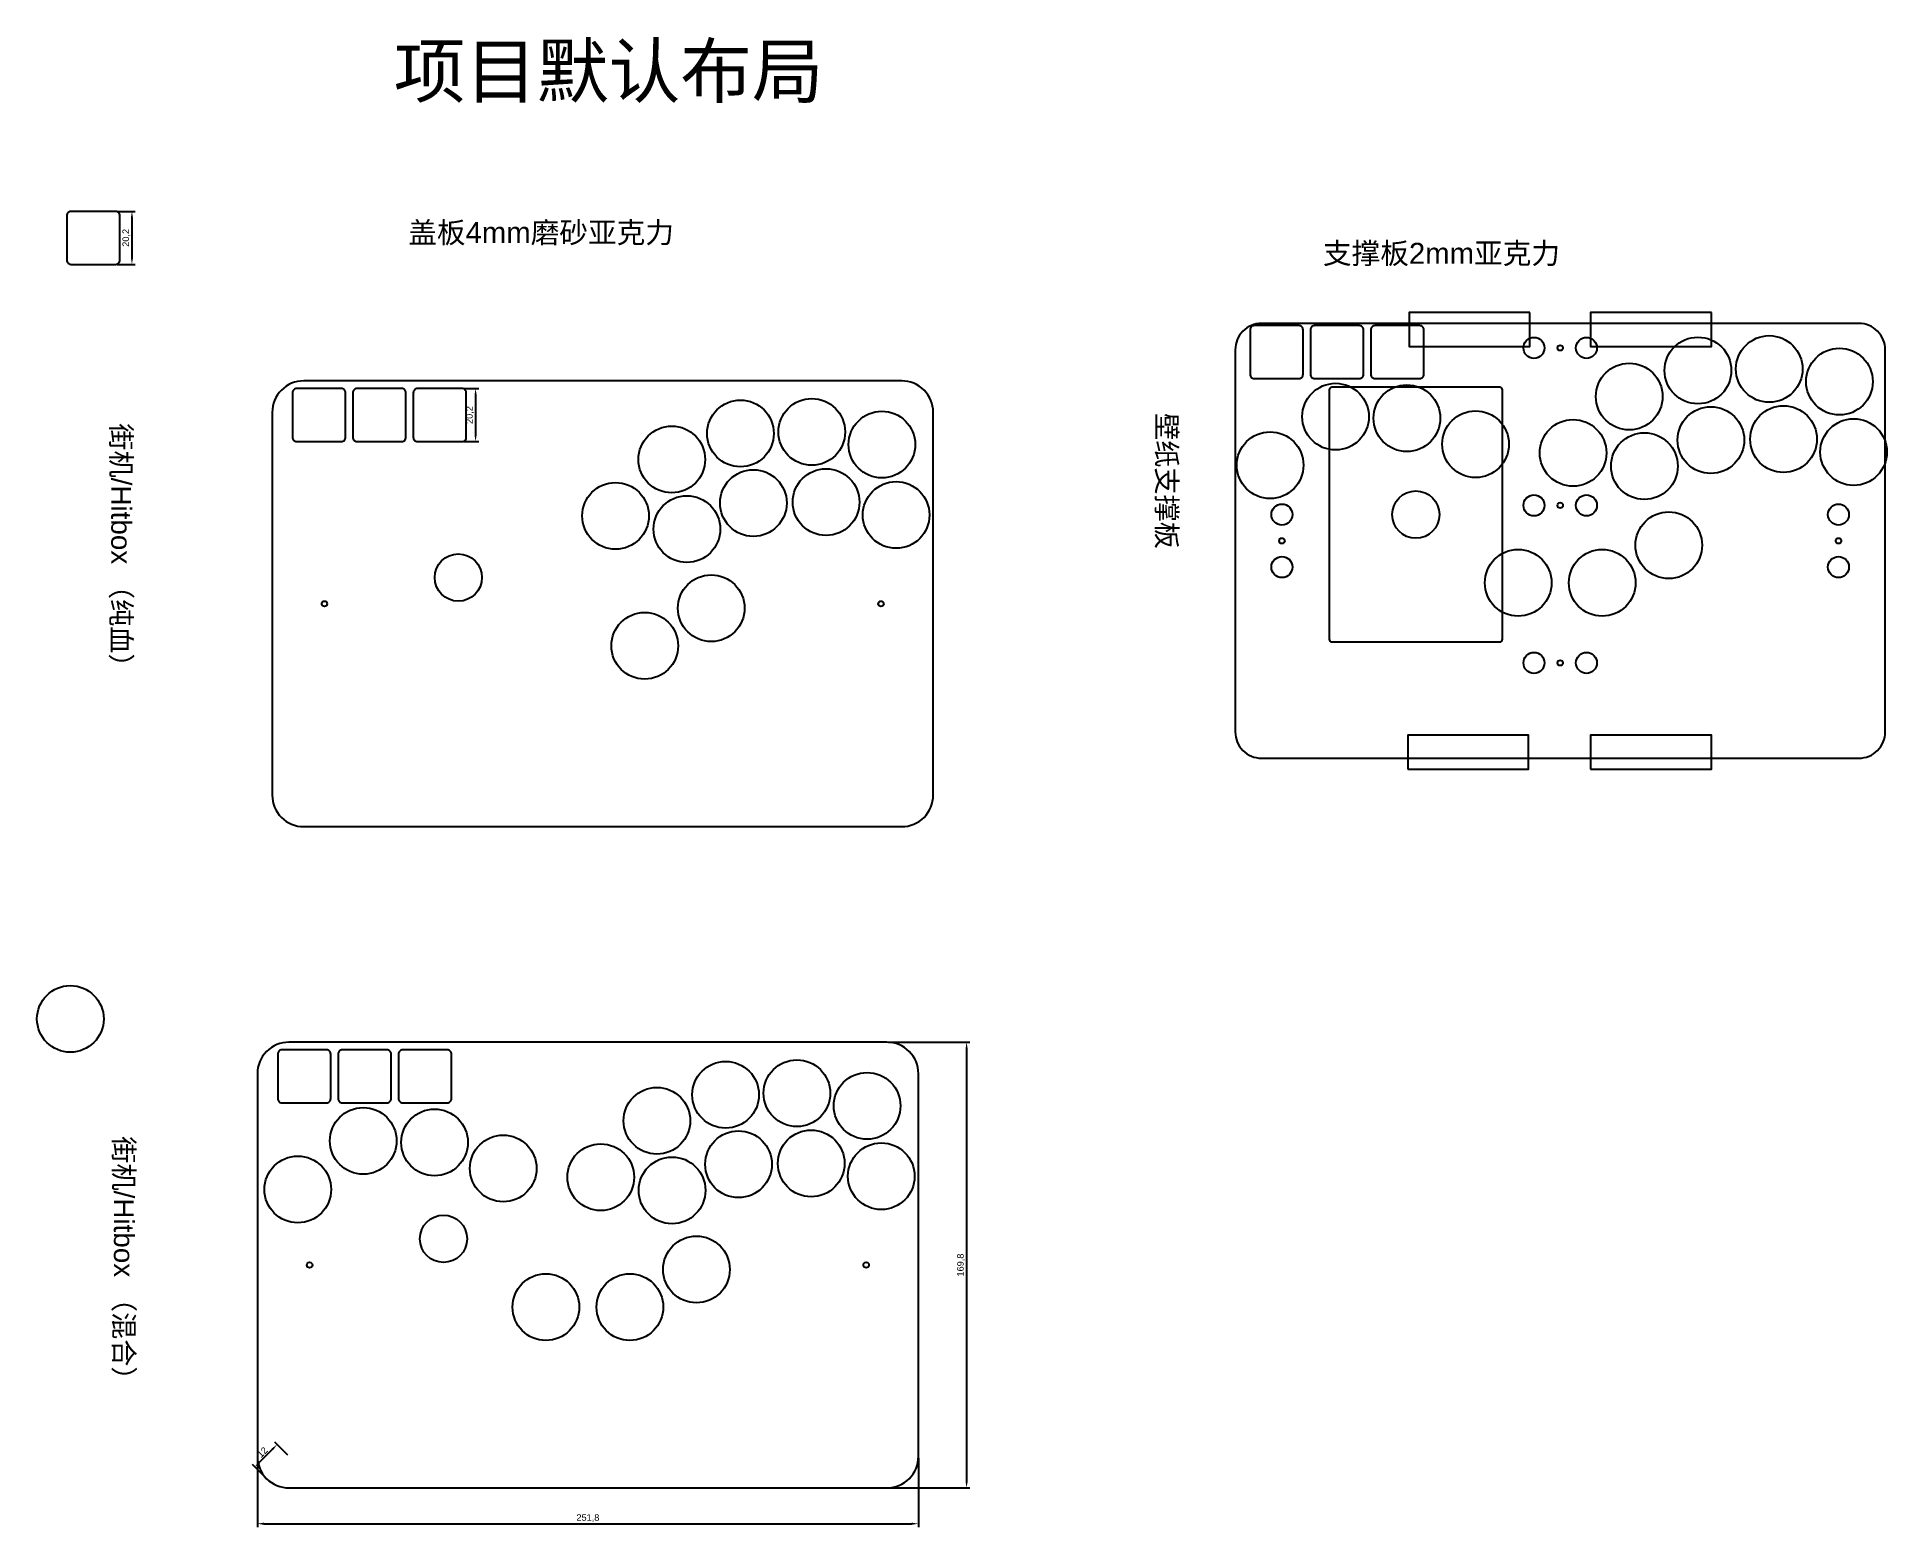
# Model space of a CAD drawing. Header units: millimetres. Extents: x 1712 to 2417, y 1593 to 2160.
import ezdxf

# ---------------------------------------------------------------- set-up
doc = ezdxf.new("R2010")
doc.units = ezdxf.units.MM
for name, color, linetype in [('01 外壳', 7, 'Continuous'), ('挖孔', 7, 'Continuous'), ('限位器', 7, 'Continuous')]:
    doc.layers.add(name, color=color, linetype=linetype)
doc.styles.get("Standard").update_dxf_attribs({"font": 'Arial.ttf'})
doc.dimstyles.new('ISO-25', dxfattribs={"dimtxt": 2.5, "dimasz": 2.5, "dimexe": 1.25, "dimexo": 0.625, "dimtad": 1, "dimtxsty": 'Standard', "dimcen": 2.5, "dimadec": 0, "dimazin": 0, "dimtfac": 1, "dimtmove": 0, "dimatfit": 3, "dimfxl": 1, "dimarcsym": 0})

# ---------------------------------------------------------------- blocks, each defined once
blk = doc.blocks.new('*D9')
at = {"color": 0, "lineweight": -2, "transparency": 16777216}
for p, q in [((2036.35, 1777.48), (2067.33, 1777.48)), ((2066.08, 1774.98), (2066.08, 1610.18)), ((2036.35, 1607.68), (2067.33, 1607.68))]:
    blk.add_line(p, q, dxfattribs=at)
at = {"color": 0, "transparency": 16777216}
for points in [[(2065.67, 1774.98), (2066.5, 1774.98), (2066.08, 1777.48)], [(2065.67, 1610.18), (2066.5, 1610.18), (2066.08, 1607.68)]]:
    blk.add_solid(points, dxfattribs=at)
at = {"layer": 'Defpoints', "color": 0, "transparency": 16777216}
for p in [(2035.72, 1777.48), (2035.72, 1607.68), (2066.08, 1607.68)]:
    blk.add_point(p, dxfattribs=at)
at = {"color": 0, "transparency": 16777216, "insert": (2063.96, 1692.58), "char_height": 2.5, "attachment_point": 5, "rotation": 90}
blk.add_mtext('169,8', dxfattribs=at)
blk = doc.blocks.new('*D10')
at = {"color": 0, "lineweight": -2, "transparency": 16777216}
for p, q in [((1795.92, 1619.06), (1795.92, 1592.78)), ((2047.72, 1619.06), (2047.72, 1592.78)), ((1798.42, 1594.03), (2045.22, 1594.03))]:
    blk.add_line(p, q, dxfattribs=at)
at = {"color": 0, "transparency": 16777216}
for points in [[(1798.42, 1594.45), (1798.42, 1593.62), (1795.92, 1594.03)], [(2045.22, 1594.45), (2045.22, 1593.62), (2047.72, 1594.03)]]:
    blk.add_solid(points, dxfattribs=at)
at = {"layer": 'Defpoints', "color": 0, "transparency": 16777216}
for p in [(1795.92, 1619.68), (2047.72, 1619.68), (2047.72, 1594.03)]:
    blk.add_point(p, dxfattribs=at)
at = {"color": 0, "transparency": 16777216, "insert": (1921.82, 1596.16), "char_height": 2.5, "attachment_point": 5}
blk.add_mtext('251,8', dxfattribs=at)
blk = doc.blocks.new('*D11')
at = {"color": 0, "lineweight": -2, "transparency": 16777216}
for p, q in [((1796.71, 1617.46), (1801.66, 1622.41)), ((1807.48, 1620.12), (1802.55, 1625.06)), ((1799, 1611.64), (1794.06, 1616.57))]:
    blk.add_line(p, q, dxfattribs=at)
at = {"color": 0, "transparency": 16777216}
for points in [[(1801.37, 1622.7), (1801.96, 1622.11), (1803.43, 1624.18)], [(1796.42, 1617.75), (1797.01, 1617.16), (1794.95, 1615.69)]]:
    blk.add_solid(points, dxfattribs=at)
at = {"layer": 'Defpoints', "color": 0, "transparency": 16777216}
for p in [(1803.43, 1624.18), (1807.92, 1619.68), (1799.44, 1611.2)]:
    blk.add_point(p, dxfattribs=at)
at = {"color": 0, "transparency": 16777216, "insert": (1797.86, 1621.26), "char_height": 2.5, "attachment_point": 5, "rotation": 45}
blk.add_mtext('12', dxfattribs=at)
blk = doc.blocks.new('*D12')
at = {"color": 0, "lineweight": -2, "transparency": 16777216}
for p, q in [((1742.57, 2094.03), (1749.4, 2094.03)), ((1748.15, 2091.53), (1748.15, 2076.33)), ((1742.57, 2073.83), (1749.4, 2073.83))]:
    blk.add_line(p, q, dxfattribs=at)
at = {"color": 0, "transparency": 16777216}
for points in [[(1747.73, 2091.53), (1748.57, 2091.53), (1748.15, 2094.03)], [(1747.73, 2076.33), (1748.57, 2076.33), (1748.15, 2073.83)]]:
    blk.add_solid(points, dxfattribs=at)
at = {"layer": 'Defpoints', "color": 0, "transparency": 16777216}
for p in [(1741.95, 2094.03), (1741.95, 2073.83), (1748.15, 2073.83)]:
    blk.add_point(p, dxfattribs=at)
at = {"color": 0, "transparency": 16777216, "insert": (1746.02, 2083.93), "char_height": 2.5, "attachment_point": 5, "rotation": 90}
blk.add_mtext('20,2', dxfattribs=at)
blk = doc.blocks.new('*D13')
at = {"color": 0, "lineweight": -2, "transparency": 16777216}
for p, q in [((1874.55, 2026.52), (1880.3, 2026.52)), ((1879.05, 2024.02), (1879.05, 2008.82)), ((1874.55, 2006.32), (1880.3, 2006.32))]:
    blk.add_line(p, q, dxfattribs=at)
at = {"color": 0, "transparency": 16777216}
for points in [[(1878.63, 2024.02), (1879.47, 2024.02), (1879.05, 2026.52)], [(1878.63, 2008.82), (1879.47, 2008.82), (1879.05, 2006.32)]]:
    blk.add_solid(points, dxfattribs=at)
at = {"layer": 'Defpoints', "color": 0, "transparency": 16777216}
for p in [(1873.92, 2026.52), (1873.92, 2006.32), (1879.05, 2006.32)]:
    blk.add_point(p, dxfattribs=at)
at = {"color": 0, "transparency": 16777216, "insert": (1876.92, 2016.42), "char_height": 2.5, "attachment_point": 5, "rotation": 90}
blk.add_mtext('20,2', dxfattribs=at)

msp = doc.modelspace()

# ---------------------------------------------------------------- linework, layer by layer
for points in [[(2168.398, 1895.701, 0.4142136), (2178.398, 1885.701), (2405.998, 1885.701, 0.4142136), (2415.998, 1895.701), (2415.998, 2041.301, 0.4142136), (2405.998, 2051.301), (2178.398, 2051.301, 0.4142136), (2168.398, 2041.301)], [(1801.574, 1871.615, 0.4142136), (1813.574, 1859.615), (2041.374, 1859.615, 0.4142136), (2053.374, 1871.615), (2053.374, 2017.415, 0.4142136), (2041.374, 2029.415), (1813.574, 2029.415, 0.4142136), (1801.574, 2017.415)], [(1795.925, 1619.681, 0.4142136), (1807.925, 1607.681), (2035.725, 1607.681, 0.4142136), (2047.725, 1619.681), (2047.725, 1765.481, 0.4142136), (2035.725, 1777.481), (1807.925, 1777.481, 0.4142136), (1795.925, 1765.481)]]:
    msp.add_lwpolyline(points, format="xyb", close=True)
for centre, radius in [((2344.668, 2033.39), 12.7), ((2371.826, 2033.965), 12.7), ((2398.552, 2029.153), 12.7), ((2318.501, 2023.479), 12.7), ((2007.102, 2009.979), 12.7), ((2206.638, 2015.803), 12.7), ((2233.796, 2015.228), 12.7), ((1979.944, 2009.404), 12.7), ((2033.827, 2005.167), 12.7), ((2259.963, 2005.317), 12.7), ((2349.576, 2006.887), 12.7), ((2377.262, 2007.235), 12.7), ((1953.777, 1999.493), 12.7), ((2181.698, 1997.308), 12.7), ((2297.09, 2001.981), 12.7), ((2324.257, 1996.953), 12.7), ((2403.973, 2002.331), 12.7), ((1984.852, 1982.901), 12.7), ((2012.538, 1983.249), 12.7), ((1932.365, 1977.995), 12.7), ((2039.249, 1978.345), 12.7), ((2237.198, 1978.501), 9), ((1959.532, 1972.967), 12.7), ((2333.547, 1966.814), 12.7), ((1872.474, 1954.515), 9), ((2276.198, 1952.501), 12.7), ((2308.198, 1952.501), 12.7), ((1968.822, 1942.828), 12.7), ((1943.474, 1928.515), 12.7), ((1724.687, 1786.347), 12.7), ((1974.295, 1757.469), 12.7), ((2001.453, 1758.045), 12.7), ((2028.178, 1753.232), 12.7), ((1948.128, 1747.558), 12.7), ((1836.265, 1739.883), 12.7), ((1863.423, 1739.308), 12.7), ((1889.589, 1729.397), 12.7), ((1979.203, 1730.967), 12.7), ((2006.889, 1731.315), 12.7), ((1811.325, 1721.388), 12.7), ((1926.716, 1726.06), 12.7), ((1953.883, 1721.033), 12.7), ((2033.6, 1726.411), 12.7), ((1866.825, 1702.581), 9), ((1963.173, 1690.894), 12.7), ((1905.825, 1676.581), 12.7), ((1937.825, 1676.581), 12.7)]:
    msp.add_circle(centre, radius)
at = {"layer": '挖孔', "transparency": 33554687}
for centre in [(2292.198, 2042.001), (2292.198, 1982.001), (2186.198, 1968.501), (2398.198, 1968.501), (1821.474, 1944.515), (2033.474, 1944.515), (2292.198, 1922.001), (1815.825, 1692.581), (2027.825, 1692.581)]:
    msp.add_circle(centre, 1.05, dxfattribs=at)
at = {"layer": '限位器', "transparency": 33554687}
for points in [[(1723.348, 2075.426, 0.4142136), (1724.948, 2073.826), (1741.948, 2073.826, 0.4142136), (1743.548, 2075.426), (1743.548, 2092.426, 0.4142136), (1741.948, 2094.026), (1724.948, 2094.026, 0.4142136), (1723.348, 2092.426)], [(2174.048, 2031.901, 0.4142136), (2175.648, 2030.301), (2192.648, 2030.301, 0.4142136), (2194.248, 2031.901), (2194.248, 2048.901, 0.4142136), (2192.648, 2050.501), (2175.648, 2050.501, 0.4142136), (2174.048, 2048.901)], [(2197.048, 2031.901, 0.4142136), (2198.648, 2030.301), (2215.648, 2030.301, 0.4142136), (2217.248, 2031.901), (2217.248, 2048.901, 0.4142136), (2215.648, 2050.501), (2198.648, 2050.501, 0.4142136), (2197.048, 2048.901)], [(2220.048, 2031.901, 0.4142136), (2221.648, 2030.301), (2238.648, 2030.301, 0.4142136), (2240.248, 2031.901), (2240.248, 2048.901, 0.4142136), (2238.648, 2050.501), (2221.648, 2050.501, 0.4142136), (2220.048, 2048.901)], [(1809.324, 2007.915, 0.4142136), (1810.924, 2006.315), (1827.924, 2006.315, 0.4142136), (1829.524, 2007.915), (1829.524, 2024.915, 0.4142136), (1827.924, 2026.515), (1810.924, 2026.515, 0.4142136), (1809.324, 2024.915)], [(1832.324, 2007.915, 0.4142136), (1833.924, 2006.315), (1850.924, 2006.315, 0.4142136), (1852.524, 2007.915), (1852.524, 2024.915, 0.4142136), (1850.924, 2026.515), (1833.924, 2026.515, 0.4142136), (1832.324, 2024.915)], [(1855.324, 2007.915, 0.4142136), (1856.924, 2006.315), (1873.924, 2006.315, 0.4142136), (1875.524, 2007.915), (1875.524, 2024.915, 0.4142136), (1873.924, 2026.515), (1856.924, 2026.515, 0.4142136), (1855.324, 2024.915)], [(2204.198, 1931.001, 0.4142136), (2205.198, 1930.001), (2269.198, 1930.001, 0.4142136), (2270.198, 1931.001), (2270.198, 2026.001, 0.4142136), (2269.198, 2027.001), (2205.198, 2027.001, 0.4142136), (2204.198, 2026.001)], [(1803.675, 1755.981, 0.4142136), (1805.275, 1754.381), (1822.275, 1754.381, 0.4142136), (1823.875, 1755.981), (1823.875, 1772.981, 0.4142136), (1822.275, 1774.581), (1805.275, 1774.581, 0.4142136), (1803.675, 1772.981)], [(1826.675, 1755.981, 0.4142136), (1828.275, 1754.381), (1845.275, 1754.381, 0.4142136), (1846.875, 1755.981), (1846.875, 1772.981, 0.4142136), (1845.275, 1774.581), (1828.275, 1774.581, 0.4142136), (1826.675, 1772.981)], [(1849.675, 1755.981, 0.4142136), (1851.275, 1754.381), (1868.275, 1754.381, 0.4142136), (1869.875, 1755.981), (1869.875, 1772.981, 0.4142136), (1868.275, 1774.581), (1851.275, 1774.581, 0.4142136), (1849.675, 1772.981)]]:
    msp.add_lwpolyline(points, format="xyb", close=True, dxfattribs=at)
for points in [[(2280.611, 2055.501), (2234.611, 2055.501), (2234.611, 2042.501), (2280.611, 2042.501)], [(2349.785, 2055.501), (2303.785, 2055.501), (2303.785, 2042.501), (2349.785, 2042.501)], [(2234.131, 1881.501), (2280.131, 1881.501), (2280.131, 1894.501), (2234.131, 1894.501)], [(2303.785, 1881.501), (2349.785, 1881.501), (2349.785, 1894.501), (2303.785, 1894.501)]]:
    msp.add_lwpolyline(points, close=True, dxfattribs=at)
for centre in [(2282.198, 2042.001), (2302.198, 2042.001), (2186.198, 1978.501), (2282.198, 1982.001), (2302.198, 1982.001), (2398.198, 1978.501), (2186.198, 1958.501), (2398.198, 1958.501), (2282.198, 1922.001), (2302.198, 1922.001)]:
    msp.add_circle(centre, 4, dxfattribs=at)

# ---------------------------------------------------------------- texts
at = {"attachment_point": 1}
for s, insert, char_height in [('{\\fArial Unicode MS|b0|i0|c134|p0;项目默认布局}', (1847.902, 2157.508), 20), ('{\\fArial Unicode MS|b0|i0|c134|p0;盖板}4mm{\\fArial Unicode MS|b0|i0|c134|p0;磨砂亚克力}', (1853.389, 2089.957), 8), ('{\\fArial Unicode MS|b0|i0|c134|p0;支撑板}2mm{\\fArial Unicode MS|b0|i0|c134|p0;亚克力}', (2201.821, 2082.033), 8)]:
    msp.add_mtext_dynamic_manual_height_columns(s, width=258.96928, gutter_width=12.5, heights=[0], dxfattribs=dict(at, insert=insert, char_height=char_height))
at = {"layer": '01 外壳', "transparency": 33554687}
for s, height, p in [('壁纸支撑板', 7.5874, (2138.528, 2017.186)), ('街机/Hitbox （纯血）', 7.58743, (1740.264, 2013.274)), ('街机/Hitbox （混合）', 7.58743, (1741.283, 1741.655))]:
    msp.add_text(s, height=height, rotation=270, dxfattribs=at).set_placement(p)

# ---------------------------------------------------------------- dimensions: what is measured, and where the dimension line sits
for base, p1, p2, picture, middle in [((1748.151, 2073.826), (1741.948, 2094.026), (1741.948, 2073.826), '*D12', (1746.024, 2083.926)), ((1879.05, 2006.315), (1873.924, 2026.515), (1873.924, 2006.315), '*D13', (1876.923, 2016.415)), ((2066.085, 1607.681), (2035.725, 1777.481), (2035.725, 1607.681), '*D9', (2063.958, 1692.581))]:
    dim = msp.add_linear_dim(base=base, p1=p1, p2=p2, angle=90, dimstyle='ISO-25')
    dim.commit()
    dim.dimension.update_dxf_attribs({"geometry": picture, "text_midpoint": middle})
dim = msp.add_aligned_dim(p1=(1799.44, 1611.195), p2=(1807.925, 1619.681), distance=6.356, dimstyle='ISO-25')
dim.commit()
dim.dimension.update_dxf_attribs({"geometry": '*D11', "text_midpoint": (1797.858, 1621.262)})
dim = msp.add_linear_dim(base=(2047.725, 1594.033), p1=(1795.925, 1619.681), p2=(2047.725, 1619.681), dimstyle='ISO-25')
dim.commit()
dim.dimension.update_dxf_attribs({"geometry": '*D10', "text_midpoint": (1921.825, 1596.16)})

doc.saveas('drawing.dxf')
